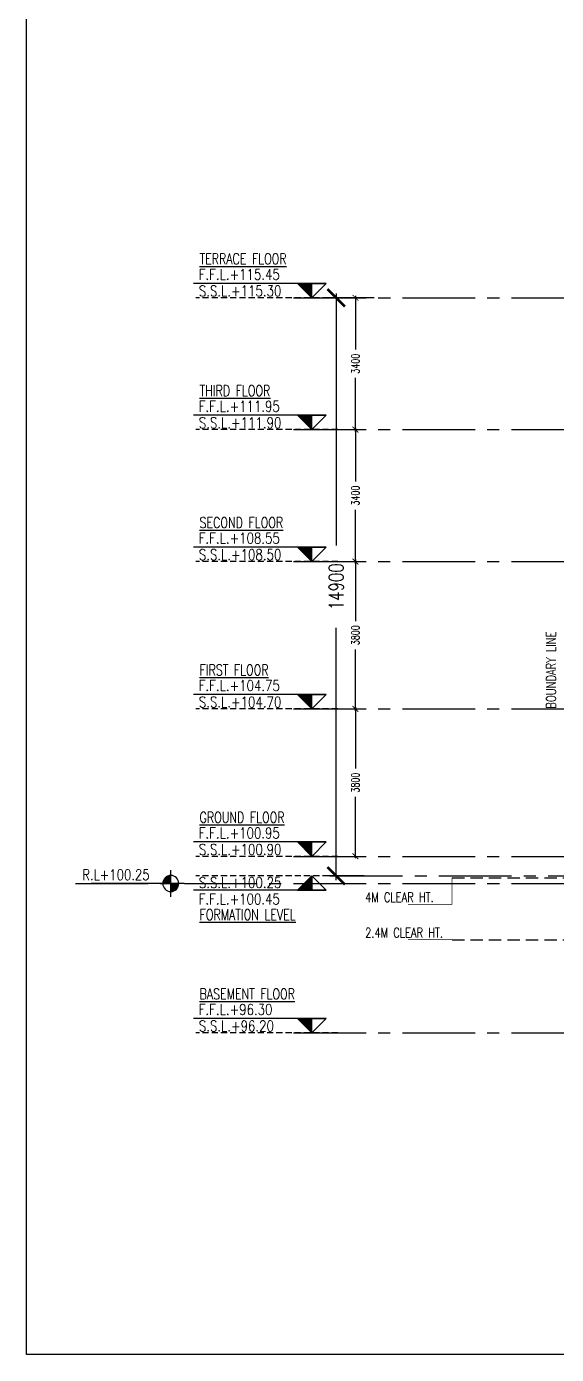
# Model space of a CAD drawing. Extents: x -3644356 to -3532817, y -18707075 to -18638610.
# Drawn here: x -3644356 to -3630686, y -18707075 to -18672842 of the extents above; entities that cross this region are included whole.
import ezdxf

# ---------------------------------------------------------------- set-up
doc = ezdxf.new("R2010")
doc.units = 0
doc.header["$LTSCALE"] = 0.5
doc.header["$PDMODE"] = 3
for name, pattern in [('CENTER2', [1.125, 0.75, -0.125, 0.125, -0.125]), ('DASHED', [19.05, 12.7, -6.35]), ('HIDDEN', [9.525, 6.35, -3.175])]:
    doc.linetypes.add(name, pattern=pattern)
for name, color, linetype in [('A-ANNO-TEXT', 4, 'Continuous'), ('A-BEAM AND SLAB', 7, 'Continuous'), ('A-BRICK HATCH', 252, 'Continuous'), ('A-DRIVEWAY', 3, 'Continuous'), ('A-LVL', 4, 'Continuous'), ('A-SETBACK', 2, 'DASHED'), ('A-TXTROOM', 3, 'Continuous'), ('S-GRID', 252, 'CENTER2')]:
    doc.layers.add(name, color=color, linetype=linetype)
doc.layers.add('A-BOUNDARY LINES', color=4, linetype='Continuous', lineweight=25)
doc.styles.add('ROMANS', font='romans.shx', dxfattribs={"width": 0.75})
doc.styles.add('ROMANS-TITLE', font='ROMANS.shx', dxfattribs={"width": 0.8})
doc.styles.add('TXTM-50', font='romans.shx', dxfattribs={"width": 0.75, "height": 75})
doc.dimstyles.new('DIMB-200', dxfattribs={"dimscale": 150, "dimtxt": 2.5, "dimasz": 3, "dimexe": 1.5, "dimexo": 0, "dimgap": 3, "dimtad": 0, "dimtoh": 1, "dimdec": 0, "dimzin": 0, "dimdsep": 46, "dimtxsty": 'ROMANS', "dimblk": 'ARCHTICK', "dimcen": 3, "dimdle": 0.75, "dimclrd": 8, "dimclre": 8, "dimclrt": 4, "dimazin": 0, "dimtfac": 1, "dimtdec": 0, "dimtix": 1, "dimtofl": 0, "dimtmove": 2, "dimatfit": 3, "dimldrblk": 'DOT', "dimfxl": 0, "dimtolj": 1, "dimtzin": 0, "dimarcsym": 0})
doc.dimstyles.new('DIMM-100', dxfattribs={"dimscale": 100, "dimtxt": 2, "dimasz": 1.5, "dimexe": 1, "dimexo": 0, "dimgap": 1, "dimtad": 0, "dimdec": 0, "dimzin": 0, "dimdsep": 46, "dimtxsty": 'ROMANS', "dimblk": 'ARCHTICK', "dimcen": 1.5, "dimdle": 0.5, "dimclrd": 8, "dimclre": 8, "dimclrt": 4, "dimazin": 0, "dimtfac": 1, "dimtdec": 0, "dimtix": 1, "dimtofl": 0, "dimtmove": 2, "dimatfit": 3, "dimldrblk": 'DOT', "dimfxl": 0, "dimtolj": 1, "dimtzin": 0, "dimarcsym": 0})

# ---------------------------------------------------------------- blocks, each defined once
blk = doc.blocks.new('R4Q4Q234')
at = {"layer": 'A-LVL', "ltscale": 800}
blk.add_hatch(color=253, dxfattribs=at).paths.add_polyline_path([(-183, 193), (-7, 193), (-7, 16)])
for p, q in [((200, 200, 0), (-1645, 200, 0)), ((-200, 200, 0), (200, 200, 0)), ((0, 0), (-200, 200, 0)), ((0, 0), (0, 200, 0)), ((200, 200, 0), (0, 0))]:
    blk.add_line(p, q, dxfattribs=at)
at = {"layer": 'A-LVL', "color": 56, "ltscale": 800}
for p, q in [((-7, 16), (-183, 193)), ((-183, 193), (-7, 193)), ((-7, 193), (-7, 16))]:
    blk.add_line(p, q, dxfattribs=at)
at = {"layer": 'A-LVL', "ltscale": 800, "style": 'ROMANS-TITLE', "text_generation_flag": 6, "width": 0.8}
for p in [(-1572, 249), (-1572, -10, 0)]:
    blk.add_attdef('FLOOR-LVL', p, '', height=150, rotation=180, dxfattribs=at)
blk = doc.blocks.new('_ArchTick')
at = {"color": 0, "linetype": 'ByBlock', "const_width": 0.15}
blk.add_lwpolyline([(-0.5, -0.5), (0.5, 0.5)], dxfattribs=at)
blk = doc.blocks.new('*D83')
at = {"layer": 'A-BEAM AND SLAB', "color": 8, "lineweight": -2, "transparency": 16777216}
for p, q in [((-3635971, -18690434), (-3635771, -18690434)), ((-3635871, -18690384), (-3635871, -18691970)), ((-3635871, -18694284), (-3635871, -18692698)), ((-3635971, -18694234), (-3635771, -18694234))]:
    blk.add_line(p, q, dxfattribs=at)
at = {"layer": 'Defpoints', "color": 0, "transparency": 16777216}
for p in [(-3636326, -18690434), (-3635871, -18690434), (-3636326, -18694234)]:
    blk.add_point(p, dxfattribs=at)
at = {"layer": 'A-BEAM AND SLAB', "color": 8, "lineweight": -2, "transparency": 16777216, "xscale": 150, "yscale": 150, "zscale": 150}
for p, rotation in [((-3635871, -18690434), 90), ((-3635871, -18694234), 270)]:
    blk.add_blockref('_ArchTick', p, dxfattribs=dict(at, rotation=rotation))
at = {"layer": 'A-BEAM AND SLAB', "color": 4, "transparency": 16777216, "insert": (-3635871, -18692334), "char_height": 200, "attachment_point": 5, "rotation": 90, "style": 'ROMANS'}
blk.add_mtext('\\A1;3800', dxfattribs=at)
blk = doc.blocks.new('_Dot')
at = {"color": 0, "linetype": 'ByBlock', "lineweight": -2}
blk.add_line((-0.5, 0), (-1, 0), dxfattribs=at)
at = {"color": 0, "linetype": 'ByBlock', "const_width": 0.5}
blk.add_lwpolyline([(-0.25, 0, 1), (0.25, 0, 1)], format="xyb", close=True, dxfattribs=at)
blk = doc.blocks.new('*D84')
at = {"layer": 'A-BEAM AND SLAB', "color": 8, "lineweight": -2, "transparency": 16777216}
for p, q in [((-3635971, -18686634), (-3635771, -18686634)), ((-3635871, -18686584), (-3635871, -18688170)), ((-3635871, -18690484), (-3635871, -18688898)), ((-3635971, -18690434), (-3635771, -18690434))]:
    blk.add_line(p, q, dxfattribs=at)
at = {"layer": 'Defpoints', "color": 0, "transparency": 16777216}
for p in [(-3636326, -18686634), (-3635871, -18686634), (-3636326, -18690434)]:
    blk.add_point(p, dxfattribs=at)
at = {"layer": 'A-BEAM AND SLAB', "color": 8, "lineweight": -2, "transparency": 16777216, "xscale": 150, "yscale": 150, "zscale": 150}
for p, rotation in [((-3635871, -18686634), 90), ((-3635871, -18690434), 270)]:
    blk.add_blockref('_ArchTick', p, dxfattribs=dict(at, rotation=rotation))
at = {"layer": 'A-BEAM AND SLAB', "color": 4, "transparency": 16777216, "insert": (-3635871, -18688534), "char_height": 200, "attachment_point": 5, "rotation": 90, "style": 'ROMANS'}
blk.add_mtext('\\A1;3800', dxfattribs=at)
blk = doc.blocks.new('*D85')
at = {"layer": 'A-BEAM AND SLAB', "color": 8, "lineweight": -2, "transparency": 16777216}
for p, q in [((-3635971, -18683234), (-3635771, -18683234)), ((-3635871, -18683184), (-3635871, -18684570)), ((-3635871, -18686684), (-3635871, -18685298)), ((-3635971, -18686634), (-3635771, -18686634))]:
    blk.add_line(p, q, dxfattribs=at)
at = {"layer": 'Defpoints', "color": 0, "transparency": 16777216}
for p in [(-3636326, -18683234), (-3635871, -18683234), (-3636326, -18686634)]:
    blk.add_point(p, dxfattribs=at)
at = {"layer": 'A-BEAM AND SLAB', "color": 8, "lineweight": -2, "transparency": 16777216, "xscale": 150, "yscale": 150, "zscale": 150}
for p, rotation in [((-3635871, -18683234), 90), ((-3635871, -18686634), 270)]:
    blk.add_blockref('_ArchTick', p, dxfattribs=dict(at, rotation=rotation))
at = {"layer": 'A-BEAM AND SLAB', "color": 4, "transparency": 16777216, "insert": (-3635871, -18684934), "char_height": 200, "attachment_point": 5, "rotation": 90, "style": 'ROMANS'}
blk.add_mtext('\\A1;3400', dxfattribs=at)
blk = doc.blocks.new('*D86')
at = {"layer": 'A-BEAM AND SLAB', "color": 8, "lineweight": -2, "transparency": 16777216}
for p, q in [((-3635971, -18679834), (-3635771, -18679834)), ((-3635871, -18679784), (-3635871, -18681169)), ((-3635871, -18683284), (-3635871, -18681898)), ((-3635971, -18683234), (-3635771, -18683234))]:
    blk.add_line(p, q, dxfattribs=at)
at = {"layer": 'Defpoints', "color": 0, "transparency": 16777216}
for p in [(-3636326, -18679834), (-3635871, -18679834), (-3636326, -18683234)]:
    blk.add_point(p, dxfattribs=at)
at = {"layer": 'A-BEAM AND SLAB', "color": 8, "lineweight": -2, "transparency": 16777216, "xscale": 150, "yscale": 150, "zscale": 150}
for p, rotation in [((-3635871, -18679834), 90), ((-3635871, -18683234), 270)]:
    blk.add_blockref('_ArchTick', p, dxfattribs=dict(at, rotation=rotation))
at = {"layer": 'A-BEAM AND SLAB', "color": 4, "transparency": 16777216, "insert": (-3635871, -18681534), "char_height": 200, "attachment_point": 5, "rotation": 90, "style": 'ROMANS'}
blk.add_mtext('\\A1;3400', dxfattribs=at)
blk = doc.blocks.new('*D87')
at = {"layer": 'A-BOUNDARY LINES', "color": 8, "lineweight": -2, "transparency": 16777216}
for p, q in [((-3635391, -18679834), (-3636593, -18679834)), ((-3636368, -18679721), (-3636368, -18686224)), ((-3636368, -18694846), (-3636368, -18688343)), ((-3635646, -18694734), (-3636593, -18694734))]:
    blk.add_line(p, q, dxfattribs=at)
at = {"layer": 'Defpoints', "color": 0, "transparency": 16777216}
for p in [(-3636368, -18679834), (-3635391, -18679834), (-3635646, -18694734)]:
    blk.add_point(p, dxfattribs=at)
at = {"layer": 'A-BOUNDARY LINES', "color": 8, "lineweight": -2, "transparency": 16777216, "xscale": 450, "yscale": 450, "zscale": 450}
for p, rotation in [((-3636368, -18679834), 90), ((-3636368, -18694734), 270)]:
    blk.add_blockref('_ArchTick', p, dxfattribs=dict(at, rotation=rotation))
at = {"layer": 'A-BOUNDARY LINES', "color": 4, "transparency": 16777216, "insert": (-3636368, -18687284), "char_height": 375, "attachment_point": 5, "rotation": 90, "style": 'ROMANS'}
blk.add_mtext('\\A1;14900', dxfattribs=at)
blk = doc.blocks.new('FGL1')
at = {"layer": 'A-LVL', "ltscale": 800}
h = blk.add_hatch(color=56, dxfattribs=at)
h.paths.add_polyline_path([(0, 0), (225, 0, 0.414214), (0, 225)])
h.paths.add_polyline_path([(0, -225), (0, 0), (-225, 0, 0.414214)])
at = {"layer": 'A-LVL'}
for p, q in [((0, -375), (0, 375)), ((-375, 0), (375, 0))]:
    blk.add_line(p, q, dxfattribs=at)
at = {"layer": 'A-LVL', "ltscale": 800}
blk.add_line((0, 0), (2237, 0), dxfattribs=at)
at = {"layer": 'A-LVL'}
blk.add_circle((0, 0), 225, dxfattribs=at)
at = {"layer": 'A-LVL', "ltscale": 800, "style": 'ROMANS-TITLE', "width": 0.8}
for tag, p in [('F.G.L', (307, 78)), ('E.G.L', (307, -373))]:
    blk.add_attdef(tag, p, '', height=300, dxfattribs=at)

msp = doc.modelspace()

# ---------------------------------------------------------------- linework, layer by layer
at = {"layer": 'A-BRICK HATCH'}
msp.add_lwpolyline([(-3644356.4, -18638609.7), (-3532816.8, -18638609.7), (-3532816.8, -18707074.6), (-3644356.4, -18707074.6)], close=True, dxfattribs=at)
at = {"layer": 'A-LVL', "linetype": 'HIDDEN', "ltscale": 50}
for p, q in [((-3636325.6, -18679833.7), (-3639990.9, -18679833.7)), ((-3636325.6, -18683233.8), (-3639990.9, -18683233.8)), ((-3636325.6, -18686633.8), (-3639990.9, -18686633.8)), ((-3636325.6, -18690433.8), (-3639990.9, -18690433.8)), ((-3636325.6, -18694233.8), (-3639990.9, -18694233.8)), ((-3636325.6, -18694733.8), (-3639990.9, -18694733.8)), ((-3636325.6, -18698783.8), (-3639990.9, -18698783.8))]:
    msp.add_line(p, q, dxfattribs=at)
at = {"layer": 'A-SETBACK', "color": 8, "lineweight": -2, "ltscale": 50}
for p, q in [((-3633378.7, -18694783.8), (-3576967, -18694783.8)), ((-3633378.7, -18696383.8), (-3576967, -18696383.8))]:
    msp.add_line(p, q, dxfattribs=at)
at = {"layer": 'A-SETBACK', "lineweight": -2, "ltscale": 50, "const_width": 20}
for points in [[(-3633378.7, -18694783.8), (-3633378.7, -18695471.4), (-3634518.3, -18695471.4)], [(-3633378.7, -18696383.8), (-3634518.3, -18696383.8)]]:
    msp.add_lwpolyline(points, dxfattribs=at)
at = {"layer": 'S-GRID', "ltscale": 5000}
for p, q in [((-3637469.7, -18679833.7), (-3576280.1, -18679833.7)), ((-3637473.2, -18683233.8), (-3576280.1, -18683233.8)), ((-3637473.2, -18686633.8), (-3576280.1, -18686633.8)), ((-3637473.2, -18690433.8), (-3576280.1, -18690433.8)), ((-3637473.2, -18694233.8), (-3576280.1, -18694233.8)), ((-3643096, -18694933.8), (-3576280.1, -18694933.8)), ((-3636528.7, -18694733.8), (-3576280.1, -18694733.8)), ((-3637473.2, -18698783.8), (-3576280.1, -18698783.8))]:
    msp.add_line(p, q, dxfattribs=at)

# ---------------------------------------------------------------- block references
at = {"layer": 'A-DRIVEWAY'}
ref = msp.add_blockref('R4Q4Q234', (-3636994.6, -18679833.7), dxfattribs=dict(at, xscale=1.856017500700414, yscale=1.856017500700414, zscale=1.856017500700414))
ref.add_attrib('FLOOR-LVL', 'S.S.L.+115.30', (-3639911.9, -18679796.4, 0), dxfattribs={"layer": 'A-LVL', "ltscale": 800, "height": 278.403, "rotation": 180, "style": 'ROMANS-TITLE', "text_generation_flag": 6, "width": 0.8})
ref.add_attrib('FLOOR-LVL', 'F.F.L.+115.45', (-3639911.9, -18679370.9, 0), dxfattribs={"layer": 'A-LVL', "ltscale": 800, "height": 278.403, "rotation": 180, "style": 'ROMANS-TITLE', "text_generation_flag": 6, "width": 0.8})
ref = msp.add_blockref('R4Q4Q234', (-3636994.6, -18683233.8), dxfattribs=dict(at, xscale=1.856017500700414, yscale=1.856017500700414, zscale=1.856017500700414))
ref.add_attrib('FLOOR-LVL', 'S.S.L.+111.90', (-3639911.9, -18683196.4, 0), dxfattribs={"layer": 'A-LVL', "ltscale": 800, "height": 278.403, "rotation": 180, "style": 'ROMANS-TITLE', "text_generation_flag": 6, "width": 0.8})
ref.add_attrib('FLOOR-LVL', 'F.F.L.+111.95', (-3639911.9, -18682771, 0), dxfattribs={"layer": 'A-LVL', "ltscale": 800, "height": 278.403, "rotation": 180, "style": 'ROMANS-TITLE', "text_generation_flag": 6, "width": 0.8})
ref = msp.add_blockref('R4Q4Q234', (-3636994.6, -18686633.8), dxfattribs=dict(at, xscale=1.856017500700414, yscale=1.856017500700414, zscale=1.856017500700414))
ref.add_attrib('FLOOR-LVL', 'S.S.L.+108.50', (-3639911.9, -18686596.4, 0), dxfattribs={"layer": 'A-LVL', "ltscale": 800, "height": 278.403, "rotation": 180, "style": 'ROMANS-TITLE', "text_generation_flag": 6, "width": 0.8})
ref.add_attrib('FLOOR-LVL', 'F.F.L.+108.55', (-3639911.9, -18686171, 0), dxfattribs={"layer": 'A-LVL', "ltscale": 800, "height": 278.403, "rotation": 180, "style": 'ROMANS-TITLE', "text_generation_flag": 6, "width": 0.8})
ref = msp.add_blockref('R4Q4Q234', (-3636994.6, -18690433.8), dxfattribs=dict(at, xscale=1.856017500700414, yscale=1.856017500700414, zscale=1.856017500700414))
ref.add_attrib('FLOOR-LVL', 'S.S.L.+104.70', (-3639911.9, -18690396.4, 0), dxfattribs={"layer": 'A-LVL', "ltscale": 800, "height": 278.403, "rotation": 180, "style": 'ROMANS-TITLE', "text_generation_flag": 6, "width": 0.8})
ref.add_attrib('FLOOR-LVL', 'F.F.L.+104.75', (-3639911.9, -18689971, 0), dxfattribs={"layer": 'A-LVL', "ltscale": 800, "height": 278.403, "rotation": 180, "style": 'ROMANS-TITLE', "text_generation_flag": 6, "width": 0.8})
ref = msp.add_blockref('R4Q4Q234', (-3636994.6, -18694233.8), dxfattribs=dict(at, xscale=1.856017500700414, yscale=1.856017500700414, zscale=1.856017500700414))
ref.add_attrib('FLOOR-LVL', 'S.S.L.+100.90', (-3639911.9, -18694196.4, 0), dxfattribs={"layer": 'A-LVL', "ltscale": 800, "height": 278.403, "rotation": 180, "style": 'ROMANS-TITLE', "text_generation_flag": 6, "width": 0.8})
ref.add_attrib('FLOOR-LVL', 'F.F.L.+100.95', (-3639911.9, -18693771, 0), dxfattribs={"layer": 'A-LVL', "ltscale": 800, "height": 278.403, "rotation": 180, "style": 'ROMANS-TITLE', "text_generation_flag": 6, "width": 0.8})
ref = msp.add_blockref('R4Q4Q234', (-3636994.6, -18694733.8), dxfattribs=dict(at, xscale=-1.856017500700414, yscale=1.856017500700414, zscale=1.856017500700414, rotation=180))
ref.add_attrib('FLOOR-LVL', 'S.S.L.+100.25', (-3639911.9, -18695049.6, 0), dxfattribs={"layer": 'A-LVL', "ltscale": 800, "height": 278.403, "rotation": 180, "style": 'ROMANS-TITLE', "text_generation_flag": 6, "width": 0.8})
ref.add_attrib('FLOOR-LVL', 'F.F.L.+100.45', (-3639911.9, -18695475, 0), dxfattribs={"layer": 'A-LVL', "ltscale": 800, "height": 278.403, "rotation": 180, "style": 'ROMANS-TITLE', "text_generation_flag": 6, "width": 0.8})
ref = msp.add_blockref('R4Q4Q234', (-3636994.6, -18698783.8), dxfattribs=dict(at, xscale=1.856017500700414, yscale=1.856017500700414, zscale=1.856017500700414))
ref.add_attrib('FLOOR-LVL', 'S.S.L.+96.20', (-3639911.9, -18698746.4, 0), dxfattribs={"layer": 'A-LVL', "ltscale": 800, "height": 278.403, "rotation": 180, "style": 'ROMANS-TITLE', "text_generation_flag": 6, "width": 0.8})
ref.add_attrib('FLOOR-LVL', 'F.F.L.+96.30', (-3639911.9, -18698321, 0), dxfattribs={"layer": 'A-LVL', "ltscale": 800, "height": 278.403, "rotation": 180, "style": 'ROMANS-TITLE', "text_generation_flag": 6, "width": 0.8})
at = {"layer": 'A-LVL'}
ref = msp.add_blockref('FGL1', (-3640636.6, -18694933.8), dxfattribs=dict(at, xscale=-0.9169406415564652, yscale=0.9169406415564652, zscale=0.9169406415564652))
ref.add_attrib('F.G.L', 'R.L+100.25', (-3642919.2, -18694845.3), dxfattribs={"ltscale": 800, "height": 275.08, "style": 'ROMANS-TITLE', "width": 0.8})

# ---------------------------------------------------------------- texts
at = {"layer": 'A-ANNO-TEXT', "char_height": 278.403, "style": 'TXTM-50'}
for s, insert, attachment_point in [('{\\LTERRACE FLOOR}', (-3639892.2, -18678690.4), 1), ('{\\LTHIRD FLOOR}', (-3639892.2, -18682090.5), 1), ('{\\LSECOND FLOOR }', (-3639892.2, -18685490.5), 1), ('{\\LFIRST FLOOR}', (-3639892.2, -18689290.5), 1), ('{\\LGROUND FLOOR}', (-3639892.2, -18693090.5), 1), ('{\\LFORMATION LEVEL}', (-3639892.2, -18695877.1), 7), ('{\\LBASEMENT FLOOR}', (-3639892.2, -18697640.5), 1)]:
    msp.add_mtext(s, dxfattribs=dict(at, insert=insert, attachment_point=attachment_point))
at = {"layer": 'A-TXTROOM', "insert": (-3630949.7, -18690427.3), "char_height": 250.282, "width": 4160.858, "attachment_point": 1, "rotation": 90, "style": 'ROMANS'}
msp.add_mtext('BOUNDARY LINE', dxfattribs=at)
at = {"layer": 'A-TXTROOM', "char_height": 250.282, "width": 4809.04, "attachment_point": 1, "style": 'ROMANS'}
for s, insert in [('4M CLEAR HT.', (-3635621.5, -18695162.5)), ('2.4M CLEAR HT.', (-3635621.5, -18696074.9))]:
    msp.add_mtext(s, dxfattribs=dict(at, insert=insert))

# ---------------------------------------------------------------- dimensions: what is measured, and where the dimension line sits
at = {"layer": 'A-BEAM AND SLAB'}
for base, p1, p2, picture, middle in [((-3635871, -18679833.7), (-3636325.6, -18683233.8), (-3636325.6, -18679833.7), '*D86', (-3635871, -18681533.8)), ((-3635871, -18683233.8), (-3636325.6, -18686633.8), (-3636325.6, -18683233.8), '*D85', (-3635871, -18684933.8)), ((-3635871, -18686633.8), (-3636325.6, -18690433.8), (-3636325.6, -18686633.8), '*D84', (-3635871, -18688533.8)), ((-3635871, -18690433.8), (-3636325.6, -18694233.8), (-3636325.6, -18690433.8), '*D83', (-3635871, -18692333.8))]:
    dim = msp.add_linear_dim(base=base, p1=p1, p2=p2, angle=90, dimstyle='DIMM-100', override={"dimfxlon": 1}, dxfattribs=at)
    dim.commit()
    dim.dimension.update_dxf_attribs({"geometry": picture, "text_midpoint": middle})
at = {"layer": 'A-BOUNDARY LINES'}
dim = msp.add_linear_dim(base=(-3636368.5, -18679833.7), p1=(-3635646, -18694733.8), p2=(-3635391.1, -18679833.7), angle=90, dimstyle='DIMB-200', dxfattribs=at)
dim.commit()
dim.dimension.update_dxf_attribs({"geometry": '*D87', "text_midpoint": (-3636368.5, -18687283.8)})

doc.saveas('drawing.dxf')
